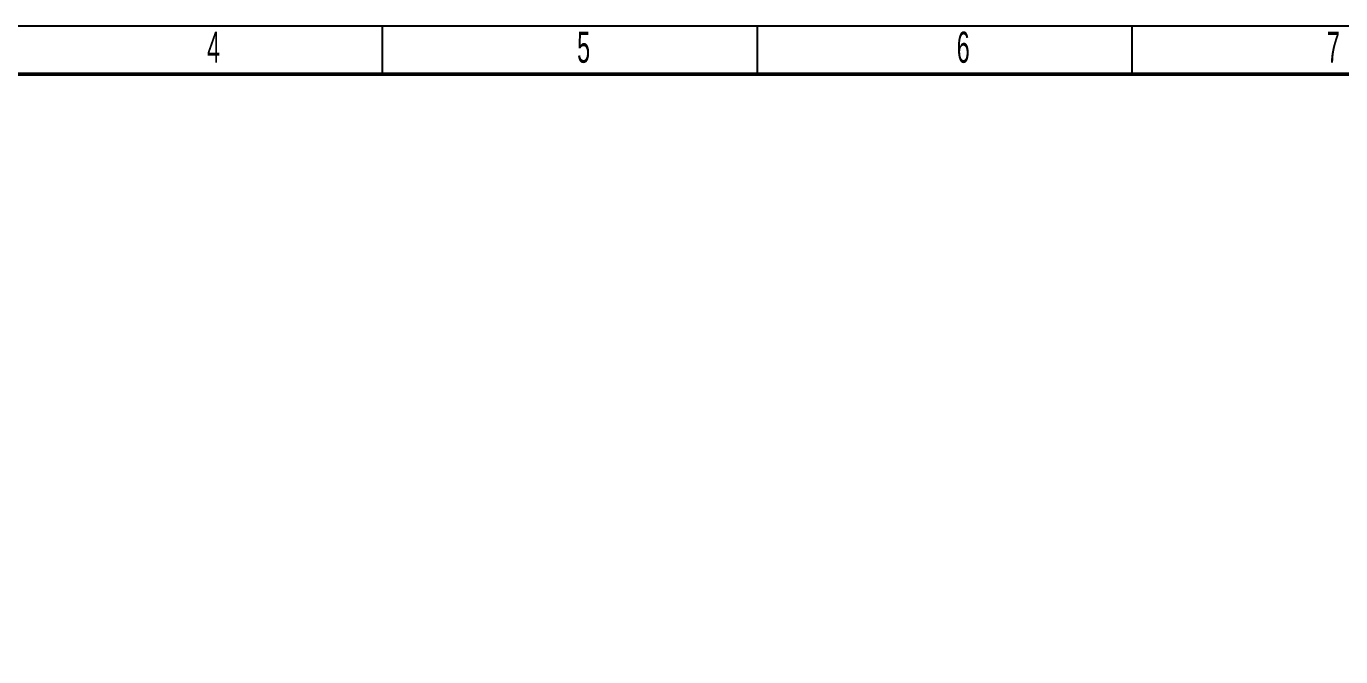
# Model space of a CAD drawing. Extents: x -644 to 1893, y -746 to 99.
# Drawn here: x 1239.5 to 1563.1, y -207.3 to -52.1 of the extents above; entities that cross this region are included whole.
import ezdxf

# ---------------------------------------------------------------- set-up
doc = ezdxf.new("R2010")
doc.units = 0
doc.linetypes.add('Caddy_Solid', pattern=[0])
doc.layers.add('100', color=7, linetype='Continuous')
doc.layers.add('SYMS', color=7, linetype='Continuous')
doc.styles.add('Caddy_Vectorfont1p', font='arial.ttf', dxfattribs={"width": 0.9})

msp = doc.modelspace()

# ---------------------------------------------------------------- linework, layer by layer
at = {"linetype": 'Caddy_Solid', "lineweight": 25}
for p, q in [((1327.26, -63.81), (1327.26, -52.13)), ((1419.54, -63.81), (1419.54, -52.13)), ((1511.83, -63.81), (1511.83, -52.13))]:
    msp.add_line(p, q, dxfattribs=at)
at = {"layer": '100', "linetype": 'Caddy_Solid', "lineweight": 50}
msp.add_line((958.13, -63.95), (1880.95, -63.95), dxfattribs=at)
at = {"layer": 'SYMS'}
msp.add_lwpolyline([(911.41, -745.99), (1892.64, -745.99), (1892.64, -52.13), (911.41, -52.13)], close=True, dxfattribs=at)

# ---------------------------------------------------------------- texts
at = {"lineweight": 60, "style": 'Caddy_Vectorfont1p', "width": 0.54}
for s, p in [('4', (1284.04, -61.1)), ('5', (1375.15, -61.1)), ('6', (1468.6, -61.1)), ('7', (1559.72, -61.1))]:
    msp.add_text(s, height=7.65, dxfattribs=at).set_placement(p)

doc.saveas('drawing.dxf')
